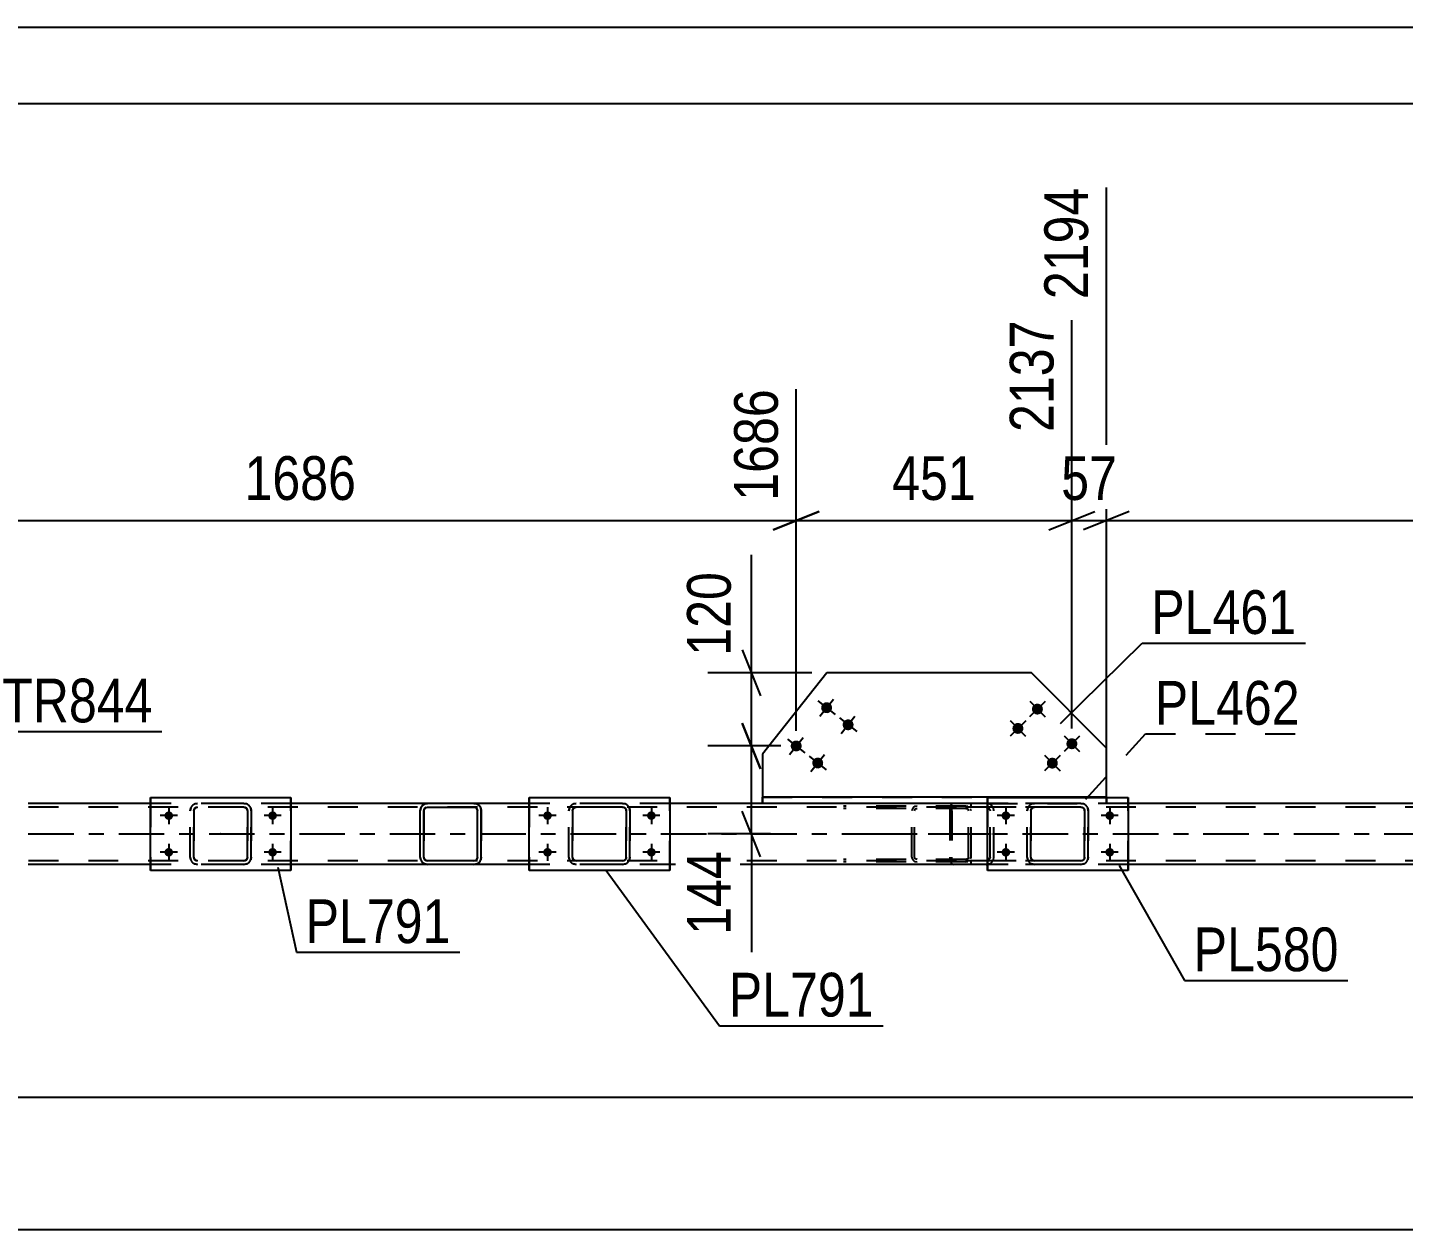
# Model space of a CAD drawing. Header units: millimetres. Extents: x 0 to 841, y 0 to 594.
# Drawn here: x 76.4 to 166.5, y 515.3 to 594 of the extents above; entities that cross this region are included whole.
import ezdxf

# ---------------------------------------------------------------- set-up
doc = ezdxf.new("R2010")
doc.units = ezdxf.units.MM
doc.linetypes.add('DXK_LINE_DOT2', pattern=[3.9198, 1.9599, -1.9599])
doc.linetypes.add('DXK_LINE_DOT3', pattern=[5.9187, 2.979, -0.9799, 0.9799, -0.9799])
doc.styles.add('Arial Narrow', font='ARIALN.TTF', dxfattribs={"height": 0.2})

# ---------------------------------------------------------------- blocks, each defined once
blk = doc.blocks.new('Unknown-570349097-1114 - 28277')
at = {"color": 5, "linetype": 'Continuous'}
for p, q in [((841, 594), (0, 594)), ((836, 589), (5, 589))]:
    blk.add_line(p, q, dxfattribs=at)
blk = doc.blocks.new('Bolt-570349097-2305 - 2282')
at = {"linetype": 'Continuous'}
for points in [[(140.149, 542.384), (140.155, 542.443), (140.173, 542.498), (140.202, 542.549), (140.242, 542.593), (140.289, 542.627), (140.342, 542.651), (140.4, 542.663), (140.458, 542.663), (140.516, 542.651), (140.569, 542.627), (140.616, 542.593), (140.656, 542.549), (140.685, 542.498), (140.703, 542.443), (140.709, 542.384), (140.703, 542.326), (140.685, 542.271), (140.656, 542.22), (140.616, 542.176), (140.569, 542.142), (140.516, 542.118), (140.458, 542.106), (140.4, 542.106), (140.342, 542.118), (140.289, 542.142), (140.242, 542.176), (140.202, 542.22), (140.173, 542.271), (140.155, 542.326)], [(146.949, 542.384), (146.955, 542.443), (146.973, 542.498), (147.002, 542.549), (147.042, 542.593), (147.089, 542.627), (147.142, 542.651), (147.2, 542.663), (147.258, 542.663), (147.316, 542.651), (147.369, 542.627), (147.416, 542.593), (147.456, 542.549), (147.485, 542.498), (147.503, 542.443), (147.509, 542.384), (147.503, 542.326), (147.485, 542.271), (147.456, 542.22), (147.416, 542.176), (147.369, 542.142), (147.316, 542.118), (147.258, 542.106), (147.2, 542.106), (147.142, 542.118), (147.089, 542.142), (147.042, 542.176), (147.002, 542.22), (146.973, 542.271), (146.955, 542.326)], [(140.149, 539.984), (140.155, 540.043), (140.173, 540.098), (140.202, 540.149), (140.242, 540.193), (140.289, 540.227), (140.342, 540.251), (140.4, 540.263), (140.458, 540.263), (140.516, 540.251), (140.569, 540.227), (140.616, 540.193), (140.656, 540.149), (140.685, 540.098), (140.703, 540.043), (140.709, 539.984), (140.703, 539.926), (140.685, 539.871), (140.656, 539.82), (140.616, 539.776), (140.569, 539.742), (140.516, 539.718), (140.458, 539.706), (140.4, 539.706), (140.342, 539.718), (140.289, 539.742), (140.242, 539.776), (140.202, 539.82), (140.173, 539.871), (140.155, 539.926)], [(146.949, 539.984), (146.955, 540.043), (146.973, 540.098), (147.002, 540.149), (147.042, 540.193), (147.089, 540.227), (147.142, 540.251), (147.2, 540.263), (147.258, 540.263), (147.316, 540.251), (147.369, 540.227), (147.416, 540.193), (147.456, 540.149), (147.485, 540.098), (147.503, 540.043), (147.509, 539.984), (147.503, 539.926), (147.485, 539.871), (147.456, 539.82), (147.416, 539.776), (147.369, 539.742), (147.316, 539.718), (147.258, 539.706), (147.2, 539.706), (147.142, 539.718), (147.089, 539.742), (147.042, 539.776), (147.002, 539.82), (146.973, 539.871), (146.955, 539.926)]]:
    blk.add_hatch(color=1, dxfattribs=at).paths.add_polyline_path(points)
at = {"color": 1, "linetype": 'Continuous'}
for p, q in [((140.429, 542.944), (140.429, 541.824)), ((147.229, 542.944), (147.229, 541.824)), ((140.989, 542.384), (139.869, 542.384)), ((147.789, 542.384), (146.669, 542.384)), ((140.989, 539.984), (139.869, 539.984)), ((140.429, 540.544), (140.429, 539.424)), ((147.789, 539.984), (146.669, 539.984)), ((147.229, 540.544), (147.229, 539.424))]:
    blk.add_line(p, q, dxfattribs=at)
blk = doc.blocks.new('Bolt-570349097-2306 - 2282')
at = {"linetype": 'Continuous'}
for points in [[(128.914, 549.736, -1), (128.466, 549.172, -1)], [(130.324, 548.616, -1), (129.876, 548.052, -1)], [(126.924, 547.23, -1), (126.476, 546.666, -1)], [(128.333, 546.11, -1), (127.885, 545.547, -1)]]:
    blk.add_hatch(color=1, dxfattribs=at).paths.add_polyline_path(points)
at = {"color": 1, "linetype": 'Continuous'}
for p, q in [((128.126, 549.902), (129.254, 549.006)), ((128.242, 548.89), (129.138, 550.018)), ((129.536, 548.782), (130.663, 547.886)), ((129.652, 547.771), (130.547, 548.898)), ((126.136, 547.396), (127.264, 546.5)), ((126.252, 546.384), (127.148, 547.512)), ((127.546, 546.276), (128.673, 545.381)), ((127.662, 545.265), (128.557, 546.392))]:
    blk.add_line(p, q, dxfattribs=at)
blk = doc.blocks.new('Bolt-570349097-2326 - 2282')
at = {"linetype": 'Continuous'}
for points in [[(142.749, 549.108, -1), (142.242, 549.619, -1)], [(141.472, 547.84, -1), (140.964, 548.351, -1)], [(145.004, 546.838, -1), (144.496, 547.349, -1)], [(143.726, 545.569, -1), (143.219, 546.08, -1)]]:
    blk.add_hatch(color=1, dxfattribs=at).paths.add_polyline_path(points)
at = {"color": 1, "linetype": 'Continuous'}
for p, q in [((143.006, 549.871), (141.984, 548.857)), ((141.988, 549.875), (143.003, 548.853)), ((141.729, 548.603), (140.707, 547.588)), ((140.711, 548.607), (141.725, 547.585)), ((145.261, 547.6), (144.239, 546.586)), ((144.243, 547.604), (145.257, 546.582)), ((143.983, 546.332), (142.962, 545.318)), ((142.965, 546.336), (143.98, 545.314))]:
    blk.add_line(p, q, dxfattribs=at)
blk = doc.blocks.new('Bolt-570349097-2327 - 2282')
at = {"linetype": 'Continuous'}
for points in [[(110.135, 542.384), (110.141, 542.443), (110.159, 542.498), (110.188, 542.549), (110.227, 542.593), (110.275, 542.627), (110.328, 542.651), (110.385, 542.663), (110.444, 542.663), (110.501, 542.651), (110.555, 542.627), (110.602, 542.593), (110.641, 542.549), (110.671, 542.498), (110.689, 542.443), (110.695, 542.384), (110.689, 542.326), (110.671, 542.271), (110.641, 542.22), (110.602, 542.176), (110.555, 542.142), (110.501, 542.118), (110.444, 542.106), (110.385, 542.106), (110.328, 542.118), (110.275, 542.142), (110.227, 542.176), (110.188, 542.22), (110.159, 542.271), (110.141, 542.326)], [(116.935, 542.384), (116.941, 542.443), (116.959, 542.498), (116.988, 542.549), (117.027, 542.593), (117.075, 542.627), (117.128, 542.651), (117.185, 542.663), (117.244, 542.663), (117.301, 542.651), (117.355, 542.627), (117.402, 542.593), (117.441, 542.549), (117.471, 542.498), (117.489, 542.443), (117.495, 542.384), (117.489, 542.326), (117.471, 542.271), (117.441, 542.22), (117.402, 542.176), (117.355, 542.142), (117.301, 542.118), (117.244, 542.106), (117.185, 542.106), (117.128, 542.118), (117.075, 542.142), (117.027, 542.176), (116.988, 542.22), (116.959, 542.271), (116.941, 542.326)], [(110.135, 539.984), (110.141, 540.043), (110.159, 540.098), (110.188, 540.149), (110.227, 540.193), (110.275, 540.227), (110.328, 540.251), (110.385, 540.263), (110.444, 540.263), (110.501, 540.251), (110.555, 540.227), (110.602, 540.193), (110.641, 540.149), (110.671, 540.098), (110.689, 540.043), (110.695, 539.984), (110.689, 539.926), (110.671, 539.871), (110.641, 539.82), (110.602, 539.776), (110.555, 539.742), (110.501, 539.718), (110.444, 539.706), (110.385, 539.706), (110.328, 539.718), (110.275, 539.742), (110.227, 539.776), (110.188, 539.82), (110.159, 539.871), (110.141, 539.926)], [(116.935, 539.984), (116.941, 540.043), (116.959, 540.098), (116.988, 540.149), (117.027, 540.193), (117.075, 540.227), (117.128, 540.251), (117.185, 540.263), (117.244, 540.263), (117.301, 540.251), (117.355, 540.227), (117.402, 540.193), (117.441, 540.149), (117.471, 540.098), (117.489, 540.043), (117.495, 539.984), (117.489, 539.926), (117.471, 539.871), (117.441, 539.82), (117.402, 539.776), (117.355, 539.742), (117.301, 539.718), (117.244, 539.706), (117.185, 539.706), (117.128, 539.718), (117.075, 539.742), (117.027, 539.776), (116.988, 539.82), (116.959, 539.871), (116.941, 539.926)]]:
    blk.add_hatch(color=1, dxfattribs=at).paths.add_polyline_path(points)
at = {"color": 1, "linetype": 'Continuous'}
for p, q in [((110.415, 542.944), (110.415, 541.824)), ((117.215, 542.944), (117.215, 541.824)), ((110.975, 542.384), (109.855, 542.384)), ((117.775, 542.384), (116.655, 542.384)), ((110.975, 539.984), (109.855, 539.984)), ((110.415, 540.544), (110.415, 539.424)), ((117.775, 539.984), (116.655, 539.984)), ((117.215, 540.544), (117.215, 539.424))]:
    blk.add_line(p, q, dxfattribs=at)
blk = doc.blocks.new('Bolt-570349097-2328 - 2282')
at = {"linetype": 'Continuous'}
for points in [[(85.335, 542.384), (85.341, 542.443), (85.359, 542.498), (85.388, 542.549), (85.427, 542.593), (85.475, 542.627), (85.528, 542.651), (85.585, 542.663), (85.644, 542.663), (85.701, 542.651), (85.755, 542.627), (85.802, 542.593), (85.841, 542.549), (85.871, 542.498), (85.889, 542.443), (85.895, 542.384), (85.889, 542.326), (85.871, 542.271), (85.841, 542.22), (85.802, 542.176), (85.755, 542.142), (85.701, 542.118), (85.644, 542.106), (85.585, 542.106), (85.528, 542.118), (85.475, 542.142), (85.427, 542.176), (85.388, 542.22), (85.359, 542.271), (85.341, 542.326)], [(92.135, 542.384), (92.141, 542.443), (92.159, 542.498), (92.188, 542.549), (92.227, 542.593), (92.275, 542.627), (92.328, 542.651), (92.385, 542.663), (92.444, 542.663), (92.501, 542.651), (92.555, 542.627), (92.602, 542.593), (92.641, 542.549), (92.671, 542.498), (92.689, 542.443), (92.695, 542.384), (92.689, 542.326), (92.671, 542.271), (92.641, 542.22), (92.602, 542.176), (92.555, 542.142), (92.501, 542.118), (92.444, 542.106), (92.385, 542.106), (92.328, 542.118), (92.275, 542.142), (92.227, 542.176), (92.188, 542.22), (92.159, 542.271), (92.141, 542.326)], [(85.335, 539.984), (85.341, 540.043), (85.359, 540.098), (85.388, 540.149), (85.427, 540.193), (85.475, 540.227), (85.528, 540.251), (85.585, 540.263), (85.644, 540.263), (85.701, 540.251), (85.755, 540.227), (85.802, 540.193), (85.841, 540.149), (85.871, 540.098), (85.889, 540.043), (85.895, 539.984), (85.889, 539.926), (85.871, 539.871), (85.841, 539.82), (85.802, 539.776), (85.755, 539.742), (85.701, 539.718), (85.644, 539.706), (85.585, 539.706), (85.528, 539.718), (85.475, 539.742), (85.427, 539.776), (85.388, 539.82), (85.359, 539.871), (85.341, 539.926)], [(92.135, 539.984), (92.141, 540.043), (92.159, 540.098), (92.188, 540.149), (92.227, 540.193), (92.275, 540.227), (92.328, 540.251), (92.385, 540.263), (92.444, 540.263), (92.501, 540.251), (92.555, 540.227), (92.602, 540.193), (92.641, 540.149), (92.671, 540.098), (92.689, 540.043), (92.695, 539.984), (92.689, 539.926), (92.671, 539.871), (92.641, 539.82), (92.602, 539.776), (92.555, 539.742), (92.501, 539.718), (92.444, 539.706), (92.385, 539.706), (92.328, 539.718), (92.275, 539.742), (92.227, 539.776), (92.188, 539.82), (92.159, 539.871), (92.141, 539.926)]]:
    blk.add_hatch(color=1, dxfattribs=at).paths.add_polyline_path(points)
at = {"color": 1, "linetype": 'Continuous'}
for p, q in [((85.615, 542.944), (85.615, 541.824)), ((92.415, 542.944), (92.415, 541.824)), ((86.175, 542.384), (85.055, 542.384)), ((92.975, 542.384), (91.855, 542.384)), ((86.175, 539.984), (85.055, 539.984)), ((85.615, 540.544), (85.615, 539.424)), ((92.975, 539.984), (91.855, 539.984)), ((92.415, 540.544), (92.415, 539.424))]:
    blk.add_line(p, q, dxfattribs=at)
blk = doc.blocks.new('Part-570349097-2401 - 2282')
at = {"color": 2, "linetype": 'Continuous'}
for p, q in [((128.713, 551.734), (124.484, 546.409)), ((142.115, 551.734), (128.713, 551.734)), ((147.012, 546.802), (142.115, 551.734)), ((124.484, 546.409), (124.484, 543.586)), ((147.012, 543.586), (147.012, 546.802))]:
    blk.add_line(p, q, dxfattribs=at)
at = {"color": 7, "linetype": 'DXK_LINE_DOT2'}
blk.add_line((124.484, 543.586), (147.012, 543.586), dxfattribs=at)
blk = doc.blocks.new('Part-570349097-2487 - 2282')
at = {"color": 2, "linetype": 'Continuous'}
for p, q in [((139.229, 538.784), (139.229, 543.584)), ((139.229, 543.584), (139.229, 543.584)), ((139.229, 543.584), (148.429, 543.584)), ((148.429, 543.584), (148.429, 538.784)), ((139.229, 538.784), (139.229, 538.784)), ((148.429, 538.784), (139.229, 538.784))]:
    blk.add_line(p, q, dxfattribs=at)
at = {"color": 7, "linetype": 'DXK_LINE_DOT2'}
for p, q in [((139.229, 543.584), (139.229, 538.784)), ((139.229, 543.584), (139.229, 543.584)), ((148.429, 538.784), (148.429, 543.584)), ((139.229, 538.784), (139.229, 538.784))]:
    blk.add_line(p, q, dxfattribs=at)
blk = doc.blocks.new('Part-570349097-2569 - 2282')
at = {"color": 2, "linetype": 'Continuous'}
for p, q in [((124.484, 543.186), (124.484, 543.586)), ((124.484, 543.586), (124.484, 543.586)), ((147.012, 543.586), (124.484, 543.586)), ((147.012, 543.586), (147.012, 543.584)), ((124.484, 543.186), (124.484, 543.186)), ((139.229, 543.186), (124.484, 543.186))]:
    blk.add_line(p, q, dxfattribs=at)
at = {"color": 7, "linetype": 'DXK_LINE_DOT2'}
for p, q in [((124.484, 543.586), (124.484, 543.186)), ((147.012, 543.586), (147.012, 543.586)), ((147.012, 543.186), (147.012, 543.586)), ((147.012, 543.584), (147.012, 543.186)), ((139.229, 543.186), (147.012, 543.186))]:
    blk.add_line(p, q, dxfattribs=at)
blk = doc.blocks.new('Part-570349097-2488 - 2282')
at = {"color": 7, "linetype": 'DXK_LINE_DOT2'}
for p, q in [((141.828, 542.704), (141.864, 542.888)), ((141.828, 542.704), (141.829, 542.704)), ((141.828, 539.664), (141.828, 542.704)), ((141.866, 542.888), (141.829, 542.704)), ((141.829, 539.664), (141.829, 542.704)), ((142.086, 542.796), (142.068, 542.704)), ((142.069, 542.704), (142.068, 542.704)), ((142.068, 542.704), (142.068, 539.664)), ((142.069, 542.704), (142.087, 542.796)), ((142.069, 539.664), (142.069, 542.704)), ((142.138, 542.874), (142.086, 542.796)), ((142.087, 542.796), (142.139, 542.874)), ((142.124, 543.148), (142.308, 543.184)), ((142.309, 543.184), (142.125, 543.148)), ((142.216, 542.926), (142.138, 542.874)), ((142.139, 542.874), (142.217, 542.926)), ((142.308, 542.944), (142.216, 542.926)), ((142.217, 542.926), (142.309, 542.944)), ((145.349, 543.184), (142.308, 543.184)), ((145.349, 542.944), (142.308, 542.944)), ((145.348, 543.184), (145.531, 543.148)), ((145.439, 542.926), (145.348, 542.944)), ((145.533, 543.148), (145.349, 543.184)), ((145.349, 542.944), (145.441, 542.926)), ((145.517, 542.874), (145.439, 542.926)), ((145.441, 542.926), (145.519, 542.874)), ((145.569, 542.796), (145.517, 542.874)), ((145.519, 542.874), (145.571, 542.796)), ((145.588, 542.704), (145.569, 542.796)), ((145.571, 542.796), (145.589, 542.704)), ((145.589, 542.704), (145.588, 542.704)), ((145.588, 542.704), (145.588, 539.664)), ((145.589, 539.664), (145.589, 542.704)), ((145.791, 542.888), (145.828, 542.704)), ((145.829, 542.704), (145.793, 542.888)), ((145.829, 542.704), (145.828, 542.704)), ((145.828, 542.704), (145.828, 539.664)), ((145.829, 539.664), (145.829, 542.704)), ((141.829, 539.664), (141.828, 539.664)), ((141.864, 539.481), (141.828, 539.664)), ((141.829, 539.664), (141.866, 539.481)), ((142.068, 539.664), (142.069, 539.664)), ((142.068, 539.664), (142.086, 539.573)), ((142.087, 539.573), (142.069, 539.664)), ((142.086, 539.573), (142.138, 539.495)), ((142.139, 539.495), (142.087, 539.573)), ((142.308, 539.184), (142.124, 539.221)), ((142.125, 539.221), (142.309, 539.184)), ((142.138, 539.495), (142.216, 539.443)), ((142.217, 539.443), (142.139, 539.495)), ((142.216, 539.443), (142.308, 539.424)), ((142.309, 539.424), (142.217, 539.443)), ((145.349, 539.424), (142.308, 539.424)), ((145.349, 539.184), (142.308, 539.184)), ((145.348, 539.424), (145.439, 539.443)), ((145.531, 539.221), (145.348, 539.184)), ((145.441, 539.443), (145.349, 539.424)), ((145.349, 539.184), (145.533, 539.221)), ((145.439, 539.443), (145.517, 539.495)), ((145.519, 539.495), (145.441, 539.443)), ((145.517, 539.495), (145.569, 539.573)), ((145.571, 539.573), (145.519, 539.495)), ((145.569, 539.573), (145.588, 539.664)), ((145.589, 539.664), (145.571, 539.573)), ((145.588, 539.664), (145.589, 539.664)), ((145.828, 539.664), (145.791, 539.481)), ((145.793, 539.481), (145.829, 539.664)), ((145.828, 539.664), (145.829, 539.664))]:
    blk.add_line(p, q, dxfattribs=at)
at = {"color": 7, "linetype": 'DXK_LINE_DOT3'}
blk.add_line((143.83, 541.184), (143.827, 541.184), dxfattribs=at)
at = {"color": 7, "linetype": 'DXK_LINE_DOT2'}
for centre, start, end in [((142.308, 542.704), 112.5, 157.5), ((142.309, 542.704), 112.5, 157.5), ((145.348, 542.704), 22.5, 67.5), ((145.349, 542.704), 22.5, 67.5), ((142.308, 539.664), 202.5, 247.5), ((142.309, 539.664), 202.5, 247.5), ((145.348, 539.664), 292.5, 337.5), ((145.349, 539.664), 292.5, 337.5)]:
    blk.add_arc(centre, 0.48, start, end, dxfattribs=at)
blk = doc.blocks.new('Part-570349097-2494 - 2282')
at = {"color": 2, "linetype": 'Continuous'}
for p, q in [((84.415, 538.784), (84.415, 543.584)), ((84.415, 543.584), (84.415, 543.584)), ((84.415, 543.584), (93.615, 543.584)), ((93.615, 543.584), (93.615, 538.784)), ((84.415, 538.784), (84.415, 538.784)), ((93.615, 538.784), (84.415, 538.784))]:
    blk.add_line(p, q, dxfattribs=at)
at = {"color": 7, "linetype": 'DXK_LINE_DOT2'}
for p, q in [((84.415, 543.584), (84.415, 538.784)), ((84.415, 543.584), (84.415, 543.584)), ((93.615, 538.784), (93.615, 543.584)), ((84.415, 538.784), (84.415, 538.784))]:
    blk.add_line(p, q, dxfattribs=at)
blk = doc.blocks.new('Part-570349097-2495 - 2282')
at = {"color": 7, "linetype": 'DXK_LINE_DOT2'}
for p, q in [((87.013, 542.704), (87.05, 542.888)), ((87.013, 542.704), (87.015, 542.704)), ((87.013, 539.664), (87.013, 542.704)), ((87.051, 542.888), (87.015, 542.704)), ((87.015, 539.664), (87.015, 542.704)), ((87.272, 542.796), (87.253, 542.704)), ((87.255, 542.704), (87.253, 542.704)), ((87.253, 542.704), (87.253, 539.664)), ((87.255, 542.704), (87.273, 542.796)), ((87.255, 539.664), (87.255, 542.704)), ((87.324, 542.874), (87.272, 542.796)), ((87.273, 542.796), (87.325, 542.874)), ((87.31, 543.148), (87.493, 543.184)), ((87.495, 543.184), (87.311, 543.148)), ((87.401, 542.926), (87.324, 542.874)), ((87.325, 542.874), (87.403, 542.926)), ((87.493, 542.944), (87.401, 542.926)), ((87.403, 542.926), (87.495, 542.944)), ((90.535, 543.184), (87.493, 543.184)), ((90.535, 542.944), (87.493, 542.944)), ((90.533, 543.184), (90.717, 543.148)), ((90.625, 542.926), (90.533, 542.944)), ((90.719, 543.148), (90.535, 543.184)), ((90.535, 542.944), (90.627, 542.926)), ((90.703, 542.874), (90.625, 542.926)), ((90.627, 542.926), (90.705, 542.874)), ((90.755, 542.796), (90.703, 542.874)), ((90.705, 542.874), (90.757, 542.796)), ((90.773, 542.704), (90.755, 542.796)), ((90.757, 542.796), (90.775, 542.704)), ((90.775, 542.704), (90.773, 542.704)), ((90.773, 542.704), (90.773, 539.664)), ((90.775, 539.664), (90.775, 542.704)), ((90.977, 542.888), (91.013, 542.704)), ((91.015, 542.704), (90.978, 542.888)), ((91.015, 542.704), (91.013, 542.704)), ((91.013, 542.704), (91.013, 539.664)), ((91.015, 539.664), (91.015, 542.704)), ((87.015, 539.664), (87.013, 539.664)), ((87.05, 539.481), (87.013, 539.664)), ((87.015, 539.664), (87.051, 539.481)), ((87.253, 539.664), (87.255, 539.664)), ((87.253, 539.664), (87.272, 539.573)), ((87.273, 539.573), (87.255, 539.664)), ((87.272, 539.573), (87.324, 539.495)), ((87.325, 539.495), (87.273, 539.573)), ((87.493, 539.184), (87.31, 539.221)), ((87.311, 539.221), (87.495, 539.184)), ((87.324, 539.495), (87.401, 539.443)), ((87.403, 539.443), (87.325, 539.495)), ((87.401, 539.443), (87.493, 539.424)), ((87.495, 539.424), (87.403, 539.443)), ((90.535, 539.424), (87.493, 539.424)), ((90.535, 539.184), (87.493, 539.184)), ((90.533, 539.424), (90.625, 539.443)), ((90.717, 539.221), (90.533, 539.184)), ((90.627, 539.443), (90.535, 539.424)), ((90.535, 539.184), (90.719, 539.221)), ((90.625, 539.443), (90.703, 539.495)), ((90.705, 539.495), (90.627, 539.443)), ((90.703, 539.495), (90.755, 539.573)), ((90.757, 539.573), (90.705, 539.495)), ((90.755, 539.573), (90.773, 539.664)), ((90.775, 539.664), (90.757, 539.573)), ((90.773, 539.664), (90.775, 539.664)), ((91.013, 539.664), (90.977, 539.481)), ((90.978, 539.481), (91.015, 539.664)), ((91.013, 539.664), (91.015, 539.664))]:
    blk.add_line(p, q, dxfattribs=at)
at = {"color": 7, "linetype": 'DXK_LINE_DOT3'}
blk.add_line((89.016, 541.184), (89.012, 541.184), dxfattribs=at)
at = {"color": 7, "linetype": 'DXK_LINE_DOT2'}
for centre, start, end in [((87.493, 542.704), 112.5, 157.5), ((87.495, 542.704), 112.5, 157.5), ((90.533, 542.704), 22.5, 67.5), ((90.535, 542.704), 22.5, 67.5), ((87.493, 539.664), 202.5, 247.5), ((87.495, 539.664), 202.5, 247.5), ((90.533, 539.664), 292.5, 337.5), ((90.535, 539.664), 292.5, 337.5)]:
    blk.add_arc(centre, 0.48, start, end, dxfattribs=at)
blk = doc.blocks.new('Part-570349097-2506 - 2282')
at = {"color": 2, "linetype": 'Continuous'}
for p, q in [((109.215, 538.784), (109.215, 543.584)), ((109.215, 543.584), (109.215, 543.584)), ((109.215, 543.584), (118.415, 543.584)), ((118.415, 543.584), (118.415, 538.784)), ((109.215, 538.784), (109.215, 538.784)), ((118.415, 538.784), (109.215, 538.784))]:
    blk.add_line(p, q, dxfattribs=at)
at = {"color": 7, "linetype": 'DXK_LINE_DOT2'}
for p, q in [((109.215, 543.584), (109.215, 538.784)), ((109.215, 543.584), (109.215, 543.584)), ((118.415, 538.784), (118.415, 543.584)), ((109.215, 538.784), (109.215, 538.784))]:
    blk.add_line(p, q, dxfattribs=at)
blk = doc.blocks.new('Part-570349097-2573 - 2282')
at = {"color": 7, "linetype": 'DXK_LINE_DOT2'}
for p, q in [((111.813, 542.704), (111.85, 542.888)), ((111.813, 542.704), (111.815, 542.704)), ((111.813, 539.664), (111.813, 542.704)), ((111.851, 542.888), (111.815, 542.704)), ((111.815, 539.664), (111.815, 542.704)), ((112.072, 542.796), (112.053, 542.704)), ((112.055, 542.704), (112.053, 542.704)), ((112.053, 542.704), (112.053, 539.664)), ((112.055, 542.704), (112.073, 542.796)), ((112.055, 539.664), (112.055, 542.704)), ((112.124, 542.874), (112.072, 542.796)), ((112.073, 542.796), (112.125, 542.874)), ((112.11, 543.148), (112.293, 543.184)), ((112.295, 543.184), (112.111, 543.148)), ((112.201, 542.926), (112.124, 542.874)), ((112.125, 542.874), (112.203, 542.926)), ((112.293, 542.944), (112.201, 542.926)), ((112.203, 542.926), (112.295, 542.944)), ((115.335, 543.184), (112.293, 543.184)), ((115.335, 542.944), (112.293, 542.944)), ((115.333, 543.184), (115.517, 543.148)), ((115.425, 542.926), (115.333, 542.944)), ((115.519, 543.148), (115.335, 543.184)), ((115.335, 542.944), (115.427, 542.926)), ((115.503, 542.874), (115.425, 542.926)), ((115.427, 542.926), (115.505, 542.874)), ((115.555, 542.796), (115.503, 542.874)), ((115.505, 542.874), (115.557, 542.796)), ((115.573, 542.704), (115.555, 542.796)), ((115.557, 542.796), (115.575, 542.704)), ((115.575, 542.704), (115.573, 542.704)), ((115.573, 542.704), (115.573, 539.664)), ((115.575, 539.664), (115.575, 542.704)), ((115.777, 542.888), (115.813, 542.704)), ((115.815, 542.704), (115.778, 542.888)), ((115.815, 542.704), (115.813, 542.704)), ((115.813, 542.704), (115.813, 539.664)), ((115.815, 539.664), (115.815, 542.704)), ((111.815, 539.664), (111.813, 539.664)), ((111.85, 539.481), (111.813, 539.664)), ((111.815, 539.664), (111.851, 539.481)), ((112.053, 539.664), (112.055, 539.664)), ((112.053, 539.664), (112.072, 539.573)), ((112.073, 539.573), (112.055, 539.664)), ((112.072, 539.573), (112.124, 539.495)), ((112.125, 539.495), (112.073, 539.573)), ((112.293, 539.184), (112.11, 539.221)), ((112.111, 539.221), (112.295, 539.184)), ((112.124, 539.495), (112.201, 539.443)), ((112.203, 539.443), (112.125, 539.495)), ((112.201, 539.443), (112.293, 539.424)), ((112.295, 539.424), (112.203, 539.443)), ((115.335, 539.424), (112.293, 539.424)), ((115.335, 539.184), (112.293, 539.184)), ((115.333, 539.424), (115.425, 539.443)), ((115.517, 539.221), (115.333, 539.184)), ((115.427, 539.443), (115.335, 539.424)), ((115.335, 539.184), (115.519, 539.221)), ((115.425, 539.443), (115.503, 539.495)), ((115.505, 539.495), (115.427, 539.443)), ((115.503, 539.495), (115.555, 539.573)), ((115.557, 539.573), (115.505, 539.495)), ((115.555, 539.573), (115.573, 539.664)), ((115.575, 539.664), (115.557, 539.573)), ((115.573, 539.664), (115.575, 539.664)), ((115.813, 539.664), (115.777, 539.481)), ((115.778, 539.481), (115.815, 539.664)), ((115.813, 539.664), (115.815, 539.664))]:
    blk.add_line(p, q, dxfattribs=at)
at = {"color": 7, "linetype": 'DXK_LINE_DOT3'}
blk.add_line((113.816, 541.184), (113.812, 541.184), dxfattribs=at)
at = {"color": 7, "linetype": 'DXK_LINE_DOT2'}
for centre, start, end in [((112.293, 542.704), 112.5, 157.5), ((112.295, 542.704), 112.5, 157.5), ((115.333, 542.704), 22.5, 67.5), ((115.335, 542.704), 22.5, 67.5), ((112.293, 539.664), 202.5, 247.5), ((112.295, 539.664), 202.5, 247.5), ((115.333, 539.664), 292.5, 337.5), ((115.335, 539.664), 292.5, 337.5)]:
    blk.add_arc(centre, 0.48, start, end, dxfattribs=at)
blk = doc.blocks.new('Part-570349097-2594 - 2282')
at = {"color": 2, "linetype": 'Continuous'}
for p, q in [((84.415, 543.186), (76.415, 543.186)), ((109.215, 543.186), (93.615, 543.186)), ((124.484, 543.186), (118.415, 543.186)), ((178.981, 543.186), (148.429, 543.186)), ((84.415, 539.186), (76.415, 539.186)), ((102.55, 539.186), (93.615, 539.186)), ((109.215, 539.186), (105.605, 539.186)), ((139.229, 539.186), (118.415, 539.186)), ((178.981, 539.186), (148.429, 539.186))]:
    blk.add_line(p, q, dxfattribs=at)
at = {"color": 7, "linetype": 'DXK_LINE_DOT2'}
for p, q in [((752.596, 542.946), (76.415, 542.946)), ((93.615, 543.186), (84.415, 543.186)), ((118.415, 543.186), (109.215, 543.186)), ((148.429, 543.186), (124.484, 543.186)), ((752.596, 539.426), (76.415, 539.426)), ((93.615, 539.186), (84.415, 539.186)), ((105.605, 539.186), (102.55, 539.186)), ((118.415, 539.186), (109.215, 539.186)), ((148.429, 539.186), (139.229, 539.186))]:
    blk.add_line(p, q, dxfattribs=at)
at = {"color": 7, "linetype": 'DXK_LINE_DOT3'}
blk.add_line((76.415, 541.186), (752.596, 541.186), dxfattribs=at)
blk = doc.blocks.new('Part-570349097-2606 - 2282')
at = {"color": 7, "linetype": 'DXK_LINE_DOT2'}
for p, q in [((136.775, 542.89), (136.755, 542.706)), ((136.755, 542.706), (136.755, 539.666)), ((136.831, 543.045), (136.775, 542.89)), ((136.916, 543.149), (136.831, 543.045)), ((136.885, 542.706), (136.895, 542.798)), ((136.885, 542.706), (136.885, 539.666)), ((136.895, 542.798), (136.923, 542.876)), ((137.015, 543.186), (136.916, 543.149)), ((136.923, 542.876), (136.965, 542.928)), ((136.965, 542.928), (137.015, 542.946)), ((143.674, 543.186), (137.015, 543.186)), ((143.674, 542.946), (137.015, 542.946)), ((138.149, 542.946), (138.149, 543.186)), ((139.339, 543.149), (139.146, 543.186)), ((139.146, 542.946), (139.242, 542.928)), ((139.242, 542.928), (139.324, 542.876)), ((139.324, 542.876), (139.379, 542.798)), ((139.379, 542.798), (139.398, 542.706)), ((139.398, 539.666), (139.398, 542.706)), ((139.65, 542.706), (139.612, 542.89)), ((139.65, 539.666), (139.65, 542.706)), ((136.755, 539.666), (136.775, 539.482)), ((136.775, 539.482), (136.831, 539.327)), ((136.831, 539.327), (136.916, 539.222)), ((136.895, 539.574), (136.885, 539.666)), ((136.923, 539.496), (136.895, 539.574)), ((136.916, 539.222), (137.015, 539.186)), ((136.965, 539.444), (136.923, 539.496)), ((137.015, 539.426), (136.965, 539.444)), ((143.674, 539.426), (137.015, 539.426)), ((143.674, 539.186), (137.015, 539.186)), ((138.149, 539.186), (138.149, 539.426)), ((139.242, 539.444), (139.146, 539.426)), ((139.146, 539.186), (139.339, 539.222)), ((139.324, 539.496), (139.242, 539.444)), ((139.379, 539.574), (139.324, 539.496)), ((139.398, 539.666), (139.379, 539.574)), ((139.612, 539.482), (139.65, 539.666))]:
    blk.add_line(p, q, dxfattribs=at)
for centre, start, end in [((139.161, 542.69), 23.94724, 68.89731), ((139.161, 539.682), 291.10269, 336.05276)]:
    blk.add_arc(centre, 0.493, start, end, dxfattribs=at)
blk = doc.blocks.new('Part-570349097-2607 - 2282')
at = {"color": 7, "linetype": 'DXK_LINE_DOT2'}
for p, q in [((137.81, 543.016), (129.794, 543.016)), ((137.81, 542.856), (129.794, 542.856)), ((134.3, 542.798), (134.278, 542.696)), ((134.278, 539.676), (134.278, 542.696)), ((134.304, 542.818), (134.3, 542.798)), ((134.447, 542.696), (134.46, 542.757)), ((134.447, 539.676), (134.447, 542.696)), ((134.46, 542.757), (134.497, 542.809)), ((134.617, 543.016), (134.487, 542.992)), ((134.497, 542.809), (134.552, 542.844)), ((134.552, 542.844), (134.617, 542.856)), ((137.94, 542.992), (137.81, 543.016)), ((137.81, 542.856), (137.875, 542.844)), ((137.875, 542.844), (137.93, 542.809)), ((137.93, 542.809), (137.967, 542.757)), ((137.967, 542.757), (137.98, 542.696)), ((137.98, 539.676), (137.98, 542.696)), ((138.127, 542.798), (138.123, 542.818)), ((138.149, 542.696), (138.127, 542.798)), ((138.149, 539.676), (138.149, 542.696)), ((137.81, 539.516), (129.794, 539.516)), ((137.81, 539.356), (129.794, 539.356)), ((134.278, 539.676), (134.304, 539.553)), ((134.46, 539.615), (134.447, 539.676)), ((134.497, 539.563), (134.46, 539.615)), ((134.487, 539.38), (134.617, 539.356)), ((134.552, 539.528), (134.497, 539.563)), ((134.617, 539.516), (134.552, 539.528)), ((137.875, 539.528), (137.81, 539.516)), ((137.81, 539.356), (137.94, 539.38)), ((137.93, 539.563), (137.875, 539.528)), ((137.967, 539.615), (137.93, 539.563)), ((137.98, 539.676), (137.967, 539.615)), ((138.123, 539.553), (138.149, 539.676))]:
    blk.add_line(p, q, dxfattribs=at)
at = {"color": 7, "linetype": 'DXK_LINE_DOT3'}
blk.add_line((131.391, 541.186), (139.468, 541.186), dxfattribs=at)
at = {"color": 7, "linetype": 'DXK_LINE_DOT2'}
for centre, start, end in [((134.605, 542.684), 110.92909, 155.8657), ((134.605, 539.688), 204.1343, 249.07091)]:
    blk.add_arc(centre, 0.33, start, end, dxfattribs=at)
blk = doc.blocks.new('Part-570349097-2618 - 2282')
at = {"color": 2, "linetype": 'Continuous'}
for p, q in [((102.076, 542.704), (102.112, 542.888)), ((102.076, 542.704), (102.078, 542.704)), ((102.076, 539.666), (102.076, 542.704)), ((102.114, 542.888), (102.078, 542.704)), ((102.078, 539.664), (102.078, 542.704)), ((102.318, 542.704), (102.336, 542.796)), ((102.318, 539.664), (102.318, 542.704)), ((102.336, 542.796), (102.388, 542.874)), ((102.558, 543.184), (102.374, 543.148)), ((102.388, 542.874), (102.466, 542.926)), ((102.464, 542.926), (102.466, 542.927)), ((102.466, 542.926), (102.558, 542.944)), ((105.598, 543.184), (102.558, 543.184)), ((102.558, 542.944), (105.598, 542.944)), ((105.781, 543.148), (105.598, 543.184)), ((105.598, 542.944), (105.689, 542.926)), ((105.766, 542.874), (105.688, 542.926)), ((105.689, 542.926), (105.767, 542.874)), ((105.818, 542.796), (105.766, 542.874)), ((105.767, 542.874), (105.819, 542.796)), ((105.836, 542.704), (105.818, 542.796)), ((105.819, 542.796), (105.838, 542.704)), ((105.836, 542.704), (105.838, 542.704)), ((105.836, 539.666), (105.836, 542.704)), ((105.838, 539.664), (105.838, 542.704)), ((106.078, 542.704), (106.041, 542.888)), ((106.078, 539.664), (106.078, 542.704)), ((102.078, 539.664), (102.076, 539.664)), ((102.112, 539.481), (102.076, 539.664)), ((102.078, 539.664), (102.114, 539.481)), ((102.336, 539.573), (102.318, 539.664)), ((102.388, 539.495), (102.336, 539.573)), ((102.374, 539.221), (102.558, 539.184)), ((102.466, 539.443), (102.388, 539.495)), ((102.464, 539.443), (102.466, 539.442)), ((102.558, 539.424), (102.466, 539.443)), ((105.598, 539.424), (102.558, 539.424)), ((105.598, 539.184), (102.558, 539.184)), ((105.689, 539.443), (105.598, 539.424)), ((105.598, 539.184), (105.781, 539.221)), ((105.688, 539.443), (105.766, 539.495)), ((105.767, 539.495), (105.689, 539.443)), ((105.766, 539.495), (105.818, 539.573)), ((105.819, 539.573), (105.767, 539.495)), ((105.818, 539.573), (105.836, 539.664)), ((105.838, 539.664), (105.819, 539.573)), ((105.836, 539.664), (105.838, 539.664)), ((106.041, 539.481), (106.078, 539.664))]:
    blk.add_line(p, q, dxfattribs=at)
at = {"color": 7, "linetype": 'DXK_LINE_DOT2'}
for p, q in [((102.334, 542.796), (102.316, 542.704)), ((102.318, 542.704), (102.316, 542.704)), ((102.316, 542.704), (102.316, 539.664)), ((102.386, 542.874), (102.334, 542.796)), ((102.372, 543.148), (102.556, 543.184)), ((102.464, 542.926), (102.386, 542.874)), ((102.466, 542.927), (102.556, 542.944)), ((102.556, 543.184), (102.558, 543.184)), ((102.558, 543.184), (102.556, 543.184)), ((102.556, 542.944), (102.558, 542.944)), ((102.558, 542.944), (102.556, 542.944)), ((105.596, 543.184), (105.78, 543.148)), ((105.688, 542.926), (105.596, 542.944)), ((106.039, 542.888), (106.076, 542.704)), ((106.078, 542.704), (106.076, 542.704)), ((106.076, 542.704), (106.076, 539.664)), ((102.076, 539.664), (102.076, 539.666)), ((102.316, 539.664), (102.318, 539.664)), ((102.316, 539.664), (102.334, 539.573)), ((102.334, 539.573), (102.386, 539.495)), ((102.556, 539.184), (102.372, 539.221)), ((102.386, 539.495), (102.464, 539.443)), ((102.466, 539.442), (102.556, 539.424)), ((102.556, 539.424), (102.558, 539.424)), ((102.558, 539.424), (102.556, 539.424)), ((102.556, 539.184), (102.558, 539.184)), ((102.558, 539.184), (102.556, 539.184)), ((105.596, 539.424), (105.688, 539.443)), ((105.78, 539.221), (105.596, 539.184)), ((105.836, 539.664), (105.836, 539.666)), ((106.076, 539.664), (106.039, 539.481)), ((106.076, 539.664), (106.078, 539.664))]:
    blk.add_line(p, q, dxfattribs=at)
at = {"color": 7, "linetype": 'DXK_LINE_DOT3'}
blk.add_line((104.079, 541.184), (104.075, 541.184), dxfattribs=at)
at = {"color": 2, "linetype": 'Continuous'}
for centre, start, end in [((102.556, 542.704), 112.5, 157.5), ((102.558, 542.704), 112.5, 157.5), ((105.598, 542.704), 22.5, 67.5), ((102.556, 539.664), 202.5, 247.5), ((102.558, 539.664), 202.5, 247.5), ((105.598, 539.664), 292.5, 337.5)]:
    blk.add_arc(centre, 0.48, start, end, dxfattribs=at)
at = {"color": 7, "linetype": 'DXK_LINE_DOT2'}
for centre, start, end in [((105.596, 542.704), 22.5, 67.5), ((105.596, 539.664), 292.5, 337.5)]:
    blk.add_arc(centre, 0.48, start, end, dxfattribs=at)
blk = doc.blocks.new('StraightDimension-570349097-3339 - 2282')
at = {"color": 7, "linetype": 'Continuous'}
blk.add_line((61.12, 515.282), (783.08, 515.282), dxfattribs=at)
blk = doc.blocks.new('StraightDimension-570349097-19660 - 2282')
at = {"color": 7, "linetype": 'Continuous'}
for p, q in [((126.7, 547.948), (126.7, 570.325)), ((61.76, 544.186), (61.76, 564.84)), ((63.26, 562.312), (60.26, 561.112)), ((125.2, 561.112), (128.2, 562.312)), ((61.76, 561.712), (126.7, 561.712))]:
    blk.add_line(p, q, dxfattribs=at)
at = {"color": 0}
blk.add_wipeout([(98.486, 562.462), (98.486, 566.662), (89.974, 566.662), (89.974, 562.462)], dxfattribs=at)
at = {"color": 3, "style": 'Arial Narrow'}
blk.add_text('1686', height=2.8633, dxfattribs=at).set_placement((90.574, 563.062))
at = {"color": 0, "linetype": 'Continuous'}
for points in [[(126.1, 570.925), (121.9, 570.925), (121.9, 562.412), (126.1, 562.412)], [(61.16, 565.44), (56.96, 565.44), (56.96, 562.412), (61.16, 562.412)]]:
    blk.add_wipeout(points, dxfattribs=at)
at = {"color": 3, "linetype": 'Continuous', "style": 'Arial Narrow'}
for s, height, p in [('1686', 2.8633, (125.5, 563.012)), ('0', 2.863, (60.56, 563.012))]:
    blk.add_text(s, height=height, rotation=90.00021, dxfattribs=at).set_placement(p)
blk = doc.blocks.new('StraightDimension-570349097-10145 - 2282')
at = {"color": 7, "linetype": 'Continuous'}
blk.add_line((61.76, 523.937), (782.44, 523.937), dxfattribs=at)
blk = doc.blocks.new('StraightDimension-570349097-19657 - 2282')
at = {"color": 7, "linetype": 'Continuous'}
for p, q in [((147.012, 544.586), (147.012, 583.525)), ((212.912, 548.093), (212.912, 570.325)), ((148.512, 562.312), (145.512, 561.112)), ((211.412, 561.112), (214.412, 562.312)), ((147.012, 561.712), (212.912, 561.712))]:
    blk.add_line(p, q, dxfattribs=at)
at = {"color": 0}
blk.add_wipeout([(184.218, 562.462), (184.218, 566.662), (175.706, 566.662), (175.706, 562.462)], dxfattribs=at)
at = {"color": 3, "style": 'Arial Narrow'}
blk.add_text('1648', height=2.8633, dxfattribs=at).set_placement((176.306, 563.062))
at = {"color": 0, "linetype": 'Continuous'}
blk.add_wipeout([(212.312, 570.925), (208.112, 570.925), (208.112, 562.412), (212.312, 562.412)], dxfattribs=at)
at = {"color": 3, "linetype": 'Continuous', "style": 'Arial Narrow'}
blk.add_text('3842', height=2.8633, rotation=90.00021, dxfattribs=at).set_placement((211.712, 563.012))
blk = doc.blocks.new('StraightDimension-570349097-19658 - 2282')
at = {"color": 7, "linetype": 'Continuous'}
for p, q in [((147.012, 544.586), (147.012, 583.525)), ((144.75, 548.093), (144.75, 574.825)), ((143.25, 561.112), (146.25, 562.312)), ((148.512, 562.312), (145.512, 561.112)), ((144.75, 561.712), (147.012, 561.712))]:
    blk.add_line(p, q, dxfattribs=at)
at = {"color": 0, "linetype": 'Continuous'}
blk.add_wipeout([(146.412, 584.125), (142.212, 584.125), (142.212, 575.612), (146.412, 575.612)], dxfattribs=at)
at = {"color": 3, "linetype": 'Continuous', "style": 'Arial Narrow'}
blk.add_text('2194', height=2.8633, rotation=90.00021, dxfattribs=at).set_placement((145.812, 576.212))
at = {"color": 0}
blk.add_wipeout([(148.309, 562.462), (148.309, 566.662), (143.453, 566.662), (143.453, 562.462)], dxfattribs=at)
at = {"color": 3, "style": 'Arial Narrow'}
blk.add_text('57', height=2.8633, dxfattribs=at).set_placement((144.053, 563.062))
blk = doc.blocks.new('StraightDimension-570349097-19659 - 2282')
at = {"color": 7, "linetype": 'Continuous'}
for p, q in [((144.75, 548.093), (144.75, 574.825)), ((126.7, 547.948), (126.7, 570.325)), ((128.2, 562.312), (125.2, 561.112)), ((143.25, 561.112), (146.25, 562.312)), ((126.7, 561.712), (144.75, 561.712))]:
    blk.add_line(p, q, dxfattribs=at)
at = {"color": 0, "linetype": 'Continuous'}
blk.add_wipeout([(144.15, 575.425), (139.95, 575.425), (139.95, 566.912), (144.15, 566.912)], dxfattribs=at)
at = {"color": 0}
blk.add_wipeout([(139.067, 562.462), (139.067, 566.662), (132.383, 566.662), (132.383, 562.462)], dxfattribs=at)
at = {"color": 3, "linetype": 'Continuous', "style": 'Arial Narrow'}
blk.add_text('2137', height=2.8633, rotation=90.00021, dxfattribs=at).set_placement((143.55, 567.512))
at = {"color": 3, "style": 'Arial Narrow'}
blk.add_text('451', height=2.8633, dxfattribs=at).set_placement((132.983, 563.062))
blk = doc.blocks.new('StraightDimension-570349097-28815 - 2282')
at = {"color": 7, "linetype": 'Continuous'}
for p, q in [((123.767, 551.734), (123.767, 559.468)), ((123.767, 551.734), (123.767, 559.468)), ((123.167, 553.234), (124.367, 550.234)), ((127.713, 551.734), (120.917, 551.734)), ((123.767, 546.948), (123.767, 551.734)), ((124.367, 545.448), (123.167, 548.448)), ((125.7, 546.948), (120.917, 546.948))]:
    blk.add_line(p, q, dxfattribs=at)
at = {"color": 0}
blk.add_wipeout([(123.017, 558.943), (118.817, 558.943), (118.817, 552.259), (123.017, 552.259)], dxfattribs=at)
at = {"color": 3, "style": 'Arial Narrow'}
blk.add_text('120', height=2.8633, rotation=90.00021, dxfattribs=at).set_placement((122.417, 552.859))
blk = doc.blocks.new('StraightDimension-570349097-28816 - 2282')
at = {"color": 7, "linetype": 'Continuous'}
for p, q in [((123.167, 548.448), (124.367, 545.448)), ((125.7, 546.948), (120.917, 546.948)), ((123.767, 541.186), (123.767, 546.948)), ((124.367, 539.686), (123.167, 542.686)), ((125.017, 541.186), (120.917, 541.186)), ((123.767, 541.186), (123.767, 533.452)), ((123.767, 541.186), (123.767, 533.452))]:
    blk.add_line(p, q, dxfattribs=at)
at = {"color": 0}
blk.add_wipeout([(123.017, 540.661), (118.817, 540.661), (118.817, 533.977), (123.017, 533.977)], dxfattribs=at)
at = {"color": 3, "style": 'Arial Narrow'}
blk.add_text('144', height=2.8633, rotation=90.00021, dxfattribs=at).set_placement((122.417, 534.577))
blk = doc.blocks.new('Mark-570349097-19477 - 2282')
at = {"color": 30, "linetype": 'Continuous'}
for p, q in [((114.253, 538.784), (121.683, 528.63)), ((121.683, 528.63), (132.387, 528.63))]:
    blk.add_line(p, q, dxfattribs=at)
at = {"color": 0}
blk.add_wipeout([(131.787, 529.23), (131.787, 532.23), (122.283, 532.23), (122.283, 529.23)], dxfattribs=at)
blk.add_wipeout([(131.787, 529.23), (131.787, 532.23), (122.283, 532.23), (122.283, 529.23)], dxfattribs=at)
at = {"color": 3, "style": 'Arial Narrow'}
blk.add_text('PL791', height=2.8633, dxfattribs=at).set_placement((122.283, 529.23))
blk = doc.blocks.new('Mark-570349097-2397 - 2282')
at = {"color": 30, "linetype": 'Continuous'}
for p, q in [((144.004, 548.427), (149.348, 553.685)), ((149.348, 553.685), (160.052, 553.685))]:
    blk.add_line(p, q, dxfattribs=at)
at = {"color": 0}
blk.add_wipeout([(159.452, 554.285), (159.452, 557.285), (149.948, 557.285), (149.948, 554.285)], dxfattribs=at)
blk.add_wipeout([(159.452, 554.285), (159.452, 557.285), (149.948, 557.285), (149.948, 554.285)], dxfattribs=at)
at = {"color": 3, "style": 'Arial Narrow'}
blk.add_text('PL461', height=2.8633, dxfattribs=at).set_placement((149.948, 554.285))
blk = doc.blocks.new('Mark-570349097-2483 - 2282')
at = {"color": 30, "linetype": 'Continuous'}
for p, q in [((147.847, 539.121), (152.126, 531.597)), ((152.126, 531.597), (162.83, 531.597))]:
    blk.add_line(p, q, dxfattribs=at)
at = {"color": 0}
blk.add_wipeout([(162.23, 532.197), (162.23, 535.197), (152.726, 535.197), (152.726, 532.197)], dxfattribs=at)
blk.add_wipeout([(162.23, 532.197), (162.23, 535.197), (152.726, 535.197), (152.726, 532.197)], dxfattribs=at)
at = {"color": 3, "style": 'Arial Narrow'}
blk.add_text('PL580', height=2.8633, dxfattribs=at).set_placement((152.726, 532.197))
blk = doc.blocks.new('Mark-570349097-2490 - 2282')
at = {"color": 30, "linetype": 'Continuous'}
for p, q in [((92.752, 539.014), (93.974, 533.437)), ((93.974, 533.437), (104.678, 533.437))]:
    blk.add_line(p, q, dxfattribs=at)
at = {"color": 0}
blk.add_wipeout([(104.078, 534.037), (104.078, 537.037), (94.574, 537.037), (94.574, 534.037)], dxfattribs=at)
blk.add_wipeout([(104.078, 534.037), (104.078, 537.037), (94.574, 537.037), (94.574, 534.037)], dxfattribs=at)
at = {"color": 3, "style": 'Arial Narrow'}
blk.add_text('PL791', height=2.8633, dxfattribs=at).set_placement((94.574, 534.037))
blk = doc.blocks.new('Mark-570349097-2565 - 2282')
at = {"color": 30, "linetype": 'DXK_LINE_DOT2'}
for p, q in [((145.66, 543.457), (149.579, 547.741)), ((149.579, 547.741), (160.283, 547.741))]:
    blk.add_line(p, q, dxfattribs=at)
at = {"color": 0}
blk.add_wipeout([(159.683, 548.341), (159.683, 551.341), (150.179, 551.341), (150.179, 548.341)], dxfattribs=at)
blk.add_wipeout([(159.683, 548.341), (159.683, 551.341), (150.179, 551.341), (150.179, 548.341)], dxfattribs=at)
at = {"color": 3, "style": 'Arial Narrow'}
blk.add_text('PL462', height=2.8633, dxfattribs=at).set_placement((150.179, 548.341))
blk = doc.blocks.new('Mark-570349097-2590 - 2282')
at = {"color": 30, "linetype": 'Continuous'}
for p, q in [((70.899, 542.335), (74.105, 547.894)), ((74.105, 547.894), (85.169, 547.894))]:
    blk.add_line(p, q, dxfattribs=at)
at = {"color": 0}
blk.add_wipeout([(84.569, 548.494), (84.569, 551.494), (74.705, 551.494), (74.705, 548.494)], dxfattribs=at)
blk.add_wipeout([(84.569, 548.494), (84.569, 551.494), (74.705, 551.494), (74.705, 548.494)], dxfattribs=at)
at = {"color": 3, "style": 'Arial Narrow'}
blk.add_text('TR844', height=2.8633, dxfattribs=at).set_placement((74.705, 548.494))

msp = doc.modelspace()

# ---------------------------------------------------------------- block references
for name in ['Unknown-570349097-1114 - 28277', 'Part-570349097-2401 - 2282', 'Bolt-570349097-2306 - 2282', 'Bolt-570349097-2326 - 2282', 'Part-570349097-2594 - 2282', 'Part-570349097-2494 - 2282', 'Part-570349097-2506 - 2282', 'Part-570349097-2569 - 2282', 'Part-570349097-2487 - 2282', 'Bolt-570349097-2328 - 2282', 'Part-570349097-2495 - 2282', 'Part-570349097-2618 - 2282', 'Bolt-570349097-2327 - 2282', 'Part-570349097-2573 - 2282', 'Part-570349097-2607 - 2282', 'Part-570349097-2606 - 2282', 'Bolt-570349097-2305 - 2282', 'Part-570349097-2488 - 2282']:
    msp.add_blockref(name, (0, 0))

# ---------------------------------------------------------------- next in the draw order: block references
for name in ['StraightDimension-570349097-19657 - 2282', 'StraightDimension-570349097-19660 - 2282', 'StraightDimension-570349097-3339 - 2282']:
    msp.add_blockref(name, (0, 0))

# ---------------------------------------------------------------- next in the draw order: block references
for name in ['StraightDimension-570349097-19658 - 2282', 'Mark-570349097-2590 - 2282', 'StraightDimension-570349097-10145 - 2282']:
    msp.add_blockref(name, (0, 0))

# ---------------------------------------------------------------- next in the draw order: block references
for name in ['StraightDimension-570349097-19659 - 2282', 'Mark-570349097-2490 - 2282', 'Mark-570349097-2483 - 2282']:
    msp.add_blockref(name, (0, 0))

# ---------------------------------------------------------------- next in the draw order: block references
for name in ['StraightDimension-570349097-28815 - 2282', 'Mark-570349097-2397 - 2282']:
    msp.add_blockref(name, (0, 0))

# ---------------------------------------------------------------- next in the draw order: block references
for name in ['Mark-570349097-2565 - 2282', 'StraightDimension-570349097-28816 - 2282']:
    msp.add_blockref(name, (0, 0))

# ---------------------------------------------------------------- next in the draw order: block references
msp.add_blockref('Mark-570349097-19477 - 2282', (0, 0))

doc.saveas('drawing.dxf')
